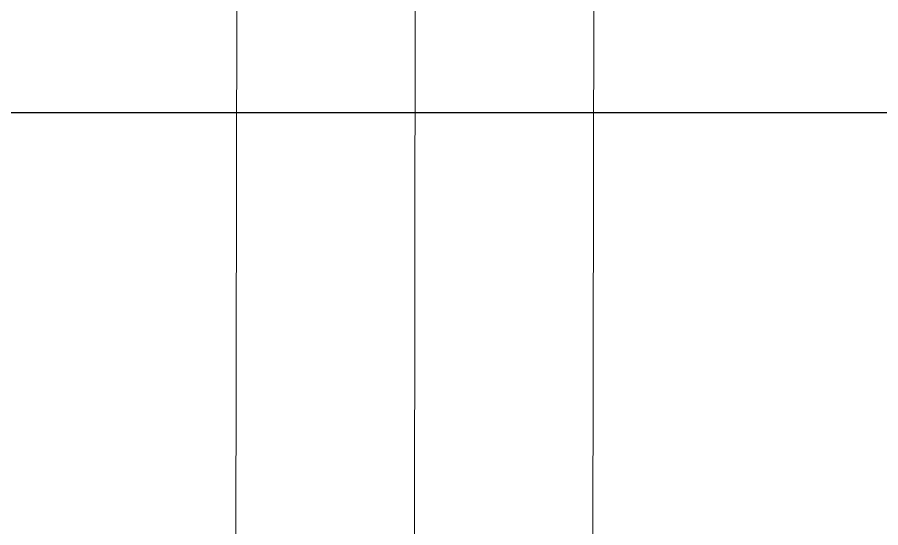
# Model space of a CAD drawing. Header units: inches. Extents: x -12418 to 57169, y -29325 to 19878.
# Drawn here: x 48440.9 to 48539.7, y -11447.5 to -11389.1 of the extents above; entities that cross this region are included whole.
import ezdxf

# ---------------------------------------------------------------- set-up
doc = ezdxf.new("R2010")
doc.units = ezdxf.units.IN
doc.header["$LTSCALE"] = 25
doc.header["$MEASUREMENT"] = 0
doc.layers.get('0').update_dxf_attribs({"color": 8})
doc.layers.add('00-Ground Floor$0$False Ceiling', color=251, linetype='Continuous')
doc.layers.add('00-Ground Floor$0$LOADING', color=253, linetype='Continuous', lineweight=5)

# ---------------------------------------------------------------- blocks, each defined once
blk = doc.blocks.new('00-Ground Floor$0$workstation')
at = {"layer": '00-Ground Floor$0$LOADING'}
for p, q in [((2827.4573, -1004.8549, 0), (2827.3827, -1049.8549, 0)), ((2829.4423, -1039.8625, 0), (2829.4976, -1006.4703, 0)), ((2831.5366, -1008.969, 0), (2831.4854, -1039.8659, 0))]:
    blk.add_line(p, q, dxfattribs=at)
blk = doc.blocks.new('00-Ground Floor$0$A$Ce9e1c4c3')
at = {"layer": '00-Ground Floor$0$False Ceiling', "color": 254, "linetype": 'Continuous'}
blk.add_line((-55042.472, -11400), (-51182.071, -11400), dxfattribs=at)
blk = doc.blocks.new('00-Ground Floor')
at = {"layer": '00-Ground Floor$0$False Ceiling', "color": 254}
blk.add_blockref('00-Ground Floor$0$A$Ce9e1c4c3', (100000, 0), dxfattribs=at)
at = {"layer": '00-Ground Floor$0$LOADING', "xscale": 10, "yscale": 10, "zscale": 10, "rotation": 180}
blk.add_blockref('00-Ground Floor$0$workstation', (76780.983, -21731.527, 0), dxfattribs=at)

msp = doc.modelspace()

# ---------------------------------------------------------------- block references
msp.add_blockref('00-Ground Floor', (0, 0))

doc.saveas('drawing.dxf')
